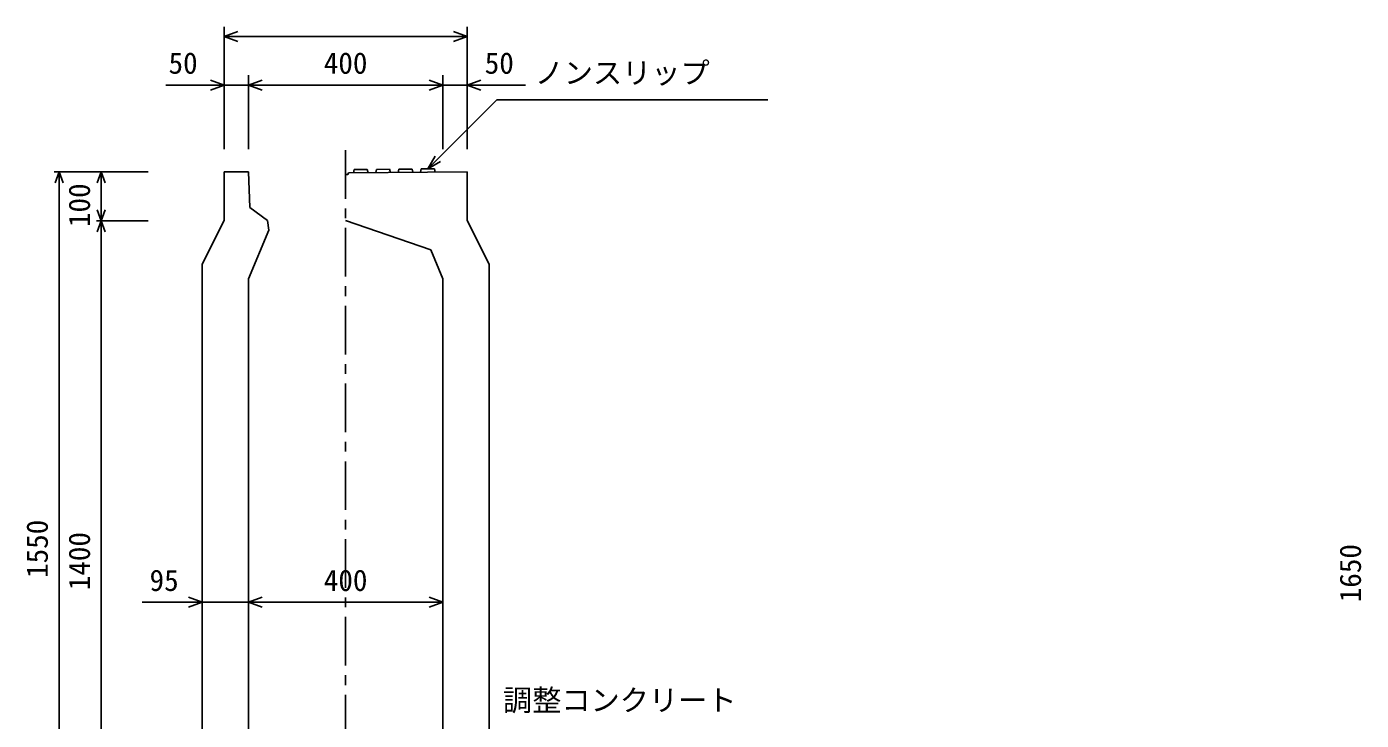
# Model space of a CAD drawing. Units: millimetres, scale not verified. Extents: x -16800 to 16800, y -5940 to 5940.
# Drawn here: x 10994 to 13738, y -1354 to 73 of the extents above; entities that cross this region are included whole.
import ezdxf
from ezdxf.enums import TextEntityAlignment as Align

# ---------------------------------------------------------------- set-up
doc = ezdxf.new("R2010")
doc.units = ezdxf.units.MM
doc.header["$LTSCALE"] = 20
doc.linetypes.add('CHAIN1', pattern=[8, 5, -1, 1, -1])
for name, color, linetype, lineweight in [('0-0_DIM', 7, 'Continuous', 25), ('0-2_HATCH', 6, 'Continuous', 25), ('0-5_OUTLINE', 3, 'Continuous', 25)]:
    doc.layers.add(name, color=color, linetype=linetype, lineweight=lineweight)
doc.styles.add('ＭＳ ゴシック', font='')
doc.styles.get('ＭＳ ゴシック').set_extended_font_data('MS Gothic')

msp = doc.modelspace()

# ---------------------------------------------------------------- linework, layer by layer
at = {"layer": '0-0_DIM'}
for p, q in [((11400, 72.67), (11400, -179.07)), ((11900, 72.67), (11900, -179.07)), ((11900, 52.67), (11400, 52.67)), ((11450, -27.33), (11450, -179.07)), ((11850, -27.33), (11850, -179.07)), ((11400, -47.33), (11280.34, -47.33)), ((11450, -47.33), (11400, -47.33)), ((11450, -47.33), (11850, -47.33)), ((11850, -47.33), (11900, -47.33)), ((11900, -47.33), (12019.66, -47.33)), ((11818.95, -219.85), (11961.16, -77.63)), ((12518.05, -77.63), (11961.16, -77.63)), ((11818.95, -219.85), (11833.95, -193.87)), ((11818.95, -219.85), (11844.93, -204.85)), ((11050.8, -226.05), (11244.13, -226.05)), ((11060.8, -226.05), (11060.8, -1776.05)), ((11147.46, -326.55), (11147.46, -226.05)), ((11137.46, -326.55), (11244.13, -326.55)), ((11147.46, -1726.05), (11147.46, -326.55)), ((11355, -1111.04), (11231.42, -1111.04)), ((11355, -1111.04), (11450, -1111.04)), ((11450, -1111.04), (11850, -1111.04))]:
    msp.add_line(p, q, dxfattribs=at)
at = {"layer": '0-0_DIM', "linetype": 'CHAIN1'}
msp.add_line((11650, -181.24), (11650, -2076.04), dxfattribs=at)
at = {"layer": '0-0_DIM'}
for points in [[(11428.23, 42.41), (11400.04, 52.67), (11428.23, 62.93)], [(11871.85, 62.93), (11900.04, 52.67), (11871.85, 42.41)], [(11371.81, -57.59), (11400, -47.33), (11371.81, -37.07)], [(11478.19, -57.59), (11450, -47.33), (11478.19, -37.07)], [(11821.88, -37.07), (11850.08, -47.33), (11821.88, -57.59)], [(11928.12, -37.07), (11899.92, -47.33), (11928.12, -57.59)], [(11052.59, -248.6), (11060.8, -226.05), (11069.01, -248.6)], [(11139.26, -248.6), (11147.46, -226.05), (11155.67, -248.6)], [(11155.67, -304), (11147.46, -326.55), (11139.26, -304)], [(11139.26, -349.1), (11147.46, -326.55), (11155.67, -349.1)], [(11326.81, -1121.3), (11355, -1111.04), (11326.81, -1100.78)], [(11478.19, -1121.3), (11450, -1111.04), (11478.19, -1100.78)], [(11821.81, -1100.78), (11850, -1111.04), (11821.81, -1121.3)]]:
    msp.add_lwpolyline(points, dxfattribs=at)
at = {"layer": '0-2_HATCH'}
for p, q in [((11666, -227.88), (11667.45, -221.36)), ((11667.45, -221.36), (11694.45, -221.09)), ((11696, -227.58), (11694.45, -221.09)), ((11712, -227.42), (11713.45, -220.9)), ((11713.45, -220.9), (11740.45, -220.63)), ((11742, -227.12), (11740.45, -220.63)), ((11758, -226.96), (11759.45, -220.44)), ((11759.45, -220.44), (11786.45, -220.17)), ((11788, -226.66), (11786.45, -220.17)), ((11804, -226.5), (11805.45, -219.98)), ((11805.45, -219.98), (11832.45, -219.71)), ((11834, -226.2), (11832.45, -219.71))]:
    msp.add_line(p, q, dxfattribs=at)
at = {"layer": '0-5_OUTLINE'}
for p, q in [((11400, -225.54), (11450.02, -226.04)), ((11400, -225.54), (11400, -326.04)), ((11453.02, -298.91), (11450.02, -226.04)), ((11656, -227.98), (11900, -225.54)), ((11900, -225.54), (11900, -326.04)), ((11489.02, -326.04), (11453.02, -298.91)), ((11355, -416.04), (11400, -326.04)), ((11492.02, -346.04), (11489.02, -326.04)), ((11650, -326.04), (11824.79, -386.04)), ((11945, -416.04), (11900, -326.04)), ((11450, -446.04), (11492.02, -346.04)), ((11850, -446.04), (11824.79, -386.04)), ((11355, -416.04), (11355, -1776.05)), ((11945, -416.04), (11945, -1776.05)), ((11450, -446.04), (11450, -1776.05)), ((11850, -446.04), (11850, -1776.05))]:
    msp.add_line(p, q, dxfattribs=at)
msp.add_lwpolyline([(11650, -231.24), (11654.5, -231.24), (11656, -227.98)], dxfattribs=at)

# ---------------------------------------------------------------- texts
at = {"layer": '0-0_DIM', "style": 'ＭＳ ゴシック'}
for s, p in [('50', (11285.81, -37.33)), ('400', (11605, -37.33)), ('50', (11935.91, -37.33)), ('ノンスリップ', (12038.47, -57.45)), ('95', (11246.79, -1101.04)), ('400', (11605, -1101.04)), ('調整コンクリート', (11973.56, -1347.56))]:
    msp.add_text(s, height=43.99, dxfattribs=at).set_placement(p, align=Align.BOTTOM_LEFT)
for s, p in [('100', (11137.46, -339.36)), ('1550', (11050.8, -1061.05)), ('1400', (11137.46, -1086.3)), ('1650', (13750.8, -1111.04))]:
    msp.add_text(s, height=43.99, rotation=90, dxfattribs=at).set_placement(p, align=Align.BOTTOM_LEFT)

doc.saveas('drawing.dxf')
